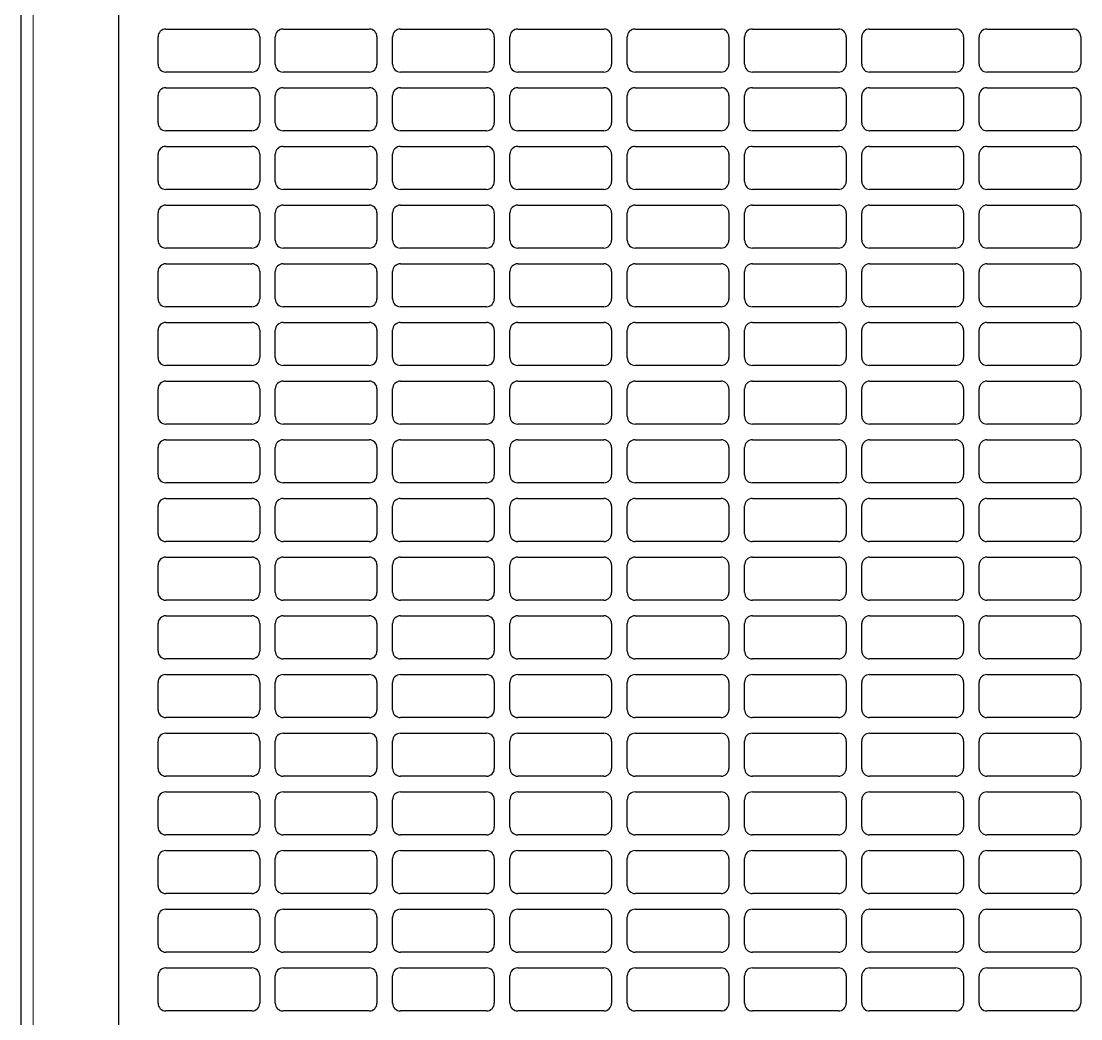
# Model space of a CAD drawing. Header units: millimetres. Extents: x -403 to 1106, y 650 to 1898.
# Drawn here: x 555.3 to 826.3, y 1027.4 to 1282.4 of the extents above; entities that cross this region are included whole.
import ezdxf

# ---------------------------------------------------------------- set-up
doc = ezdxf.new("R2010")
doc.units = ezdxf.units.MM

msp = doc.modelspace()

# ---------------------------------------------------------------- linework, layer by layer
at = {"color": 7, "linetype": 'Continuous', "lineweight": 25}
for p, q in [((555.31, 862.36), (555.31, 1745.36)), ((580.31, 862.36), (580.31, 1716.16)), ((592.31, 1280.36), (614.31, 1280.36)), ((622.31, 1280.36), (644.31, 1280.36)), ((652.31, 1280.36), (674.31, 1280.36)), ((682.31, 1280.36), (704.31, 1280.36)), ((712.31, 1280.36), (734.31, 1280.36)), ((742.31, 1280.36), (764.31, 1280.36)), ((772.31, 1280.36), (794.31, 1280.36)), ((802.31, 1280.36), (824.31, 1280.36)), ((590.31, 1271.36), (590.31, 1278.36)), ((616.31, 1278.36), (616.31, 1271.36)), ((620.31, 1271.36), (620.31, 1278.36)), ((646.31, 1278.36), (646.31, 1271.36)), ((650.31, 1271.36), (650.31, 1278.36)), ((676.31, 1278.36), (676.31, 1271.36)), ((680.31, 1271.36), (680.31, 1278.36)), ((706.31, 1278.36), (706.31, 1271.36)), ((710.31, 1271.36), (710.31, 1278.36)), ((736.31, 1278.36), (736.31, 1271.36)), ((740.31, 1271.36), (740.31, 1278.36)), ((766.31, 1278.36), (766.31, 1271.36)), ((770.31, 1271.36), (770.31, 1278.36)), ((796.31, 1278.36), (796.31, 1271.36)), ((800.31, 1271.36), (800.31, 1278.36)), ((826.31, 1278.36), (826.31, 1271.36)), ((614.31, 1269.36), (592.31, 1269.36)), ((644.31, 1269.36), (622.31, 1269.36)), ((674.31, 1269.36), (652.31, 1269.36)), ((704.31, 1269.36), (682.31, 1269.36)), ((734.31, 1269.36), (712.31, 1269.36)), ((764.31, 1269.36), (742.31, 1269.36)), ((794.31, 1269.36), (772.31, 1269.36)), ((824.31, 1269.36), (802.31, 1269.36)), ((590.31, 1256.36), (590.31, 1263.36)), ((592.31, 1265.36), (614.31, 1265.36)), ((616.31, 1263.36), (616.31, 1256.36)), ((620.31, 1256.36), (620.31, 1263.36)), ((622.31, 1265.36), (644.31, 1265.36)), ((646.31, 1263.36), (646.31, 1256.36)), ((650.31, 1256.36), (650.31, 1263.36)), ((652.31, 1265.36), (674.31, 1265.36)), ((676.31, 1263.36), (676.31, 1256.36)), ((680.31, 1256.36), (680.31, 1263.36)), ((682.31, 1265.36), (704.31, 1265.36)), ((706.31, 1263.36), (706.31, 1256.36)), ((710.31, 1256.36), (710.31, 1263.36)), ((712.31, 1265.36), (734.31, 1265.36)), ((736.31, 1263.36), (736.31, 1256.36)), ((740.31, 1256.36), (740.31, 1263.36)), ((742.31, 1265.36), (764.31, 1265.36)), ((766.31, 1263.36), (766.31, 1256.36)), ((770.31, 1256.36), (770.31, 1263.36)), ((772.31, 1265.36), (794.31, 1265.36)), ((796.31, 1263.36), (796.31, 1256.36)), ((800.31, 1256.36), (800.31, 1263.36)), ((802.31, 1265.36), (824.31, 1265.36)), ((826.31, 1263.36), (826.31, 1256.36)), ((614.31, 1254.36), (592.31, 1254.36)), ((644.31, 1254.36), (622.31, 1254.36)), ((674.31, 1254.36), (652.31, 1254.36)), ((704.31, 1254.36), (682.31, 1254.36)), ((734.31, 1254.36), (712.31, 1254.36)), ((764.31, 1254.36), (742.31, 1254.36)), ((794.31, 1254.36), (772.31, 1254.36)), ((824.31, 1254.36), (802.31, 1254.36)), ((592.31, 1250.36), (614.31, 1250.36)), ((622.31, 1250.36), (644.31, 1250.36)), ((652.31, 1250.36), (674.31, 1250.36)), ((682.31, 1250.36), (704.31, 1250.36)), ((712.31, 1250.36), (734.31, 1250.36)), ((742.31, 1250.36), (764.31, 1250.36)), ((772.31, 1250.36), (794.31, 1250.36)), ((802.31, 1250.36), (824.31, 1250.36)), ((590.31, 1241.36), (590.31, 1248.36)), ((616.31, 1248.36), (616.31, 1241.36)), ((620.31, 1241.36), (620.31, 1248.36)), ((646.31, 1248.36), (646.31, 1241.36)), ((650.31, 1241.36), (650.31, 1248.36)), ((676.31, 1248.36), (676.31, 1241.36)), ((680.31, 1241.36), (680.31, 1248.36)), ((706.31, 1248.36), (706.31, 1241.36)), ((710.31, 1241.36), (710.31, 1248.36)), ((736.31, 1248.36), (736.31, 1241.36)), ((740.31, 1241.36), (740.31, 1248.36)), ((766.31, 1248.36), (766.31, 1241.36)), ((770.31, 1241.36), (770.31, 1248.36)), ((796.31, 1248.36), (796.31, 1241.36)), ((800.31, 1241.36), (800.31, 1248.36)), ((826.31, 1248.36), (826.31, 1241.36)), ((614.31, 1239.36), (592.31, 1239.36)), ((644.31, 1239.36), (622.31, 1239.36)), ((674.31, 1239.36), (652.31, 1239.36)), ((704.31, 1239.36), (682.31, 1239.36)), ((734.31, 1239.36), (712.31, 1239.36)), ((764.31, 1239.36), (742.31, 1239.36)), ((794.31, 1239.36), (772.31, 1239.36)), ((824.31, 1239.36), (802.31, 1239.36)), ((590.31, 1226.36), (590.31, 1233.36)), ((592.31, 1235.36), (614.31, 1235.36)), ((616.31, 1233.36), (616.31, 1226.36)), ((620.31, 1226.36), (620.31, 1233.36)), ((622.31, 1235.36), (644.31, 1235.36)), ((646.31, 1233.36), (646.31, 1226.36)), ((650.31, 1226.36), (650.31, 1233.36)), ((652.31, 1235.36), (674.31, 1235.36)), ((676.31, 1233.36), (676.31, 1226.36)), ((680.31, 1226.36), (680.31, 1233.36)), ((682.31, 1235.36), (704.31, 1235.36)), ((706.31, 1233.36), (706.31, 1226.36)), ((710.31, 1226.36), (710.31, 1233.36)), ((712.31, 1235.36), (734.31, 1235.36)), ((736.31, 1233.36), (736.31, 1226.36)), ((740.31, 1226.36), (740.31, 1233.36)), ((742.31, 1235.36), (764.31, 1235.36)), ((766.31, 1233.36), (766.31, 1226.36)), ((770.31, 1226.36), (770.31, 1233.36)), ((772.31, 1235.36), (794.31, 1235.36)), ((796.31, 1233.36), (796.31, 1226.36)), ((800.31, 1226.36), (800.31, 1233.36)), ((802.31, 1235.36), (824.31, 1235.36)), ((826.31, 1233.36), (826.31, 1226.36)), ((614.31, 1224.36), (592.31, 1224.36)), ((644.31, 1224.36), (622.31, 1224.36)), ((674.31, 1224.36), (652.31, 1224.36)), ((704.31, 1224.36), (682.31, 1224.36)), ((734.31, 1224.36), (712.31, 1224.36)), ((764.31, 1224.36), (742.31, 1224.36)), ((794.31, 1224.36), (772.31, 1224.36)), ((824.31, 1224.36), (802.31, 1224.36)), ((592.31, 1220.36), (614.31, 1220.36)), ((622.31, 1220.36), (644.31, 1220.36)), ((652.31, 1220.36), (674.31, 1220.36)), ((682.31, 1220.36), (704.31, 1220.36)), ((712.31, 1220.36), (734.31, 1220.36)), ((742.31, 1220.36), (764.31, 1220.36)), ((772.31, 1220.36), (794.31, 1220.36)), ((802.31, 1220.36), (824.31, 1220.36)), ((590.31, 1211.36), (590.31, 1218.36)), ((616.31, 1218.36), (616.31, 1211.36)), ((620.31, 1211.36), (620.31, 1218.36)), ((646.31, 1218.36), (646.31, 1211.36)), ((650.31, 1211.36), (650.31, 1218.36)), ((676.31, 1218.36), (676.31, 1211.36)), ((680.31, 1211.36), (680.31, 1218.36)), ((706.31, 1218.36), (706.31, 1211.36)), ((710.31, 1211.36), (710.31, 1218.36)), ((736.31, 1218.36), (736.31, 1211.36)), ((740.31, 1211.36), (740.31, 1218.36)), ((766.31, 1218.36), (766.31, 1211.36)), ((770.31, 1211.36), (770.31, 1218.36)), ((796.31, 1218.36), (796.31, 1211.36)), ((800.31, 1211.36), (800.31, 1218.36)), ((826.31, 1218.36), (826.31, 1211.36)), ((614.31, 1209.36), (592.31, 1209.36)), ((644.31, 1209.36), (622.31, 1209.36)), ((674.31, 1209.36), (652.31, 1209.36)), ((704.31, 1209.36), (682.31, 1209.36)), ((734.31, 1209.36), (712.31, 1209.36)), ((764.31, 1209.36), (742.31, 1209.36)), ((794.31, 1209.36), (772.31, 1209.36)), ((824.31, 1209.36), (802.31, 1209.36)), ((590.31, 1196.36), (590.31, 1203.36)), ((592.31, 1205.36), (614.31, 1205.36)), ((616.31, 1203.36), (616.31, 1196.36)), ((620.31, 1196.36), (620.31, 1203.36)), ((622.31, 1205.36), (644.31, 1205.36)), ((646.31, 1203.36), (646.31, 1196.36)), ((650.31, 1196.36), (650.31, 1203.36)), ((652.31, 1205.36), (674.31, 1205.36)), ((676.31, 1203.36), (676.31, 1196.36)), ((680.31, 1196.36), (680.31, 1203.36)), ((682.31, 1205.36), (704.31, 1205.36)), ((706.31, 1203.36), (706.31, 1196.36)), ((710.31, 1196.36), (710.31, 1203.36)), ((712.31, 1205.36), (734.31, 1205.36)), ((736.31, 1203.36), (736.31, 1196.36)), ((740.31, 1196.36), (740.31, 1203.36)), ((742.31, 1205.36), (764.31, 1205.36)), ((766.31, 1203.36), (766.31, 1196.36)), ((770.31, 1196.36), (770.31, 1203.36)), ((772.31, 1205.36), (794.31, 1205.36)), ((796.31, 1203.36), (796.31, 1196.36)), ((800.31, 1196.36), (800.31, 1203.36)), ((802.31, 1205.36), (824.31, 1205.36)), ((826.31, 1203.36), (826.31, 1196.36)), ((614.31, 1194.36), (592.31, 1194.36)), ((644.31, 1194.36), (622.31, 1194.36)), ((674.31, 1194.36), (652.31, 1194.36)), ((704.31, 1194.36), (682.31, 1194.36)), ((734.31, 1194.36), (712.31, 1194.36)), ((764.31, 1194.36), (742.31, 1194.36)), ((794.31, 1194.36), (772.31, 1194.36)), ((824.31, 1194.36), (802.31, 1194.36)), ((592.31, 1190.36), (614.31, 1190.36)), ((622.31, 1190.36), (644.31, 1190.36)), ((652.31, 1190.36), (674.31, 1190.36)), ((682.31, 1190.36), (704.31, 1190.36)), ((712.31, 1190.36), (734.31, 1190.36)), ((742.31, 1190.36), (764.31, 1190.36)), ((772.31, 1190.36), (794.31, 1190.36)), ((802.31, 1190.36), (824.31, 1190.36)), ((590.31, 1181.36), (590.31, 1188.36)), ((616.31, 1188.36), (616.31, 1181.36)), ((620.31, 1181.36), (620.31, 1188.36)), ((646.31, 1188.36), (646.31, 1181.36)), ((650.31, 1181.36), (650.31, 1188.36)), ((676.31, 1188.36), (676.31, 1181.36)), ((680.31, 1181.36), (680.31, 1188.36)), ((706.31, 1188.36), (706.31, 1181.36)), ((710.31, 1181.36), (710.31, 1188.36)), ((736.31, 1188.36), (736.31, 1181.36)), ((740.31, 1181.36), (740.31, 1188.36)), ((766.31, 1188.36), (766.31, 1181.36)), ((770.31, 1181.36), (770.31, 1188.36)), ((796.31, 1188.36), (796.31, 1181.36)), ((800.31, 1181.36), (800.31, 1188.36)), ((826.31, 1188.36), (826.31, 1181.36)), ((614.31, 1179.36), (592.31, 1179.36)), ((644.31, 1179.36), (622.31, 1179.36)), ((674.31, 1179.36), (652.31, 1179.36)), ((704.31, 1179.36), (682.31, 1179.36)), ((734.31, 1179.36), (712.31, 1179.36)), ((764.31, 1179.36), (742.31, 1179.36)), ((794.31, 1179.36), (772.31, 1179.36)), ((824.31, 1179.36), (802.31, 1179.36)), ((592.31, 1175.36), (614.31, 1175.36)), ((622.31, 1175.36), (644.31, 1175.36)), ((652.31, 1175.36), (674.31, 1175.36)), ((682.31, 1175.36), (704.31, 1175.36)), ((712.31, 1175.36), (734.31, 1175.36)), ((742.31, 1175.36), (764.31, 1175.36)), ((772.31, 1175.36), (794.31, 1175.36)), ((802.31, 1175.36), (824.31, 1175.36)), ((590.31, 1166.36), (590.31, 1173.36)), ((616.31, 1173.36), (616.31, 1166.36)), ((620.31, 1166.36), (620.31, 1173.36)), ((646.31, 1173.36), (646.31, 1166.36)), ((650.31, 1166.36), (650.31, 1173.36)), ((676.31, 1173.36), (676.31, 1166.36)), ((680.31, 1166.36), (680.31, 1173.36)), ((706.31, 1173.36), (706.31, 1166.36)), ((710.31, 1166.36), (710.31, 1173.36)), ((736.31, 1173.36), (736.31, 1166.36)), ((740.31, 1166.36), (740.31, 1173.36)), ((766.31, 1173.36), (766.31, 1166.36)), ((770.31, 1166.36), (770.31, 1173.36)), ((796.31, 1173.36), (796.31, 1166.36)), ((800.31, 1166.36), (800.31, 1173.36)), ((826.31, 1173.36), (826.31, 1166.36)), ((614.31, 1164.36), (592.31, 1164.36)), ((644.31, 1164.36), (622.31, 1164.36)), ((674.31, 1164.36), (652.31, 1164.36)), ((704.31, 1164.36), (682.31, 1164.36)), ((734.31, 1164.36), (712.31, 1164.36)), ((764.31, 1164.36), (742.31, 1164.36)), ((794.31, 1164.36), (772.31, 1164.36)), ((824.31, 1164.36), (802.31, 1164.36)), ((592.31, 1160.36), (614.31, 1160.36)), ((622.31, 1160.36), (644.31, 1160.36)), ((652.31, 1160.36), (674.31, 1160.36)), ((682.31, 1160.36), (704.31, 1160.36)), ((712.31, 1160.36), (734.31, 1160.36)), ((742.31, 1160.36), (764.31, 1160.36)), ((772.31, 1160.36), (794.31, 1160.36)), ((802.31, 1160.36), (824.31, 1160.36)), ((590.31, 1151.36), (590.31, 1158.36)), ((616.31, 1158.36), (616.31, 1151.36)), ((620.31, 1151.36), (620.31, 1158.36)), ((646.31, 1158.36), (646.31, 1151.36)), ((650.31, 1151.36), (650.31, 1158.36)), ((676.31, 1158.36), (676.31, 1151.36)), ((680.31, 1151.36), (680.31, 1158.36)), ((706.31, 1158.36), (706.31, 1151.36)), ((710.31, 1151.36), (710.31, 1158.36)), ((736.31, 1158.36), (736.31, 1151.36)), ((740.31, 1151.36), (740.31, 1158.36)), ((766.31, 1158.36), (766.31, 1151.36)), ((770.31, 1151.36), (770.31, 1158.36)), ((796.31, 1158.36), (796.31, 1151.36)), ((800.31, 1151.36), (800.31, 1158.36)), ((826.31, 1158.36), (826.31, 1151.36)), ((614.31, 1149.36), (592.31, 1149.36)), ((644.31, 1149.36), (622.31, 1149.36)), ((674.31, 1149.36), (652.31, 1149.36)), ((704.31, 1149.36), (682.31, 1149.36)), ((734.31, 1149.36), (712.31, 1149.36)), ((764.31, 1149.36), (742.31, 1149.36)), ((794.31, 1149.36), (772.31, 1149.36)), ((824.31, 1149.36), (802.31, 1149.36)), ((592.31, 1145.36), (614.31, 1145.36)), ((622.31, 1145.36), (644.31, 1145.36)), ((652.31, 1145.36), (674.31, 1145.36)), ((682.31, 1145.36), (704.31, 1145.36)), ((712.31, 1145.36), (734.31, 1145.36)), ((742.31, 1145.36), (764.31, 1145.36)), ((772.31, 1145.36), (794.31, 1145.36)), ((802.31, 1145.36), (824.31, 1145.36)), ((590.31, 1136.36), (590.31, 1143.36)), ((616.31, 1143.36), (616.31, 1136.36)), ((620.31, 1136.36), (620.31, 1143.36)), ((646.31, 1143.36), (646.31, 1136.36)), ((650.31, 1136.36), (650.31, 1143.36)), ((676.31, 1143.36), (676.31, 1136.36)), ((680.31, 1136.36), (680.31, 1143.36)), ((706.31, 1143.36), (706.31, 1136.36)), ((710.31, 1136.36), (710.31, 1143.36)), ((736.31, 1143.36), (736.31, 1136.36)), ((740.31, 1136.36), (740.31, 1143.36)), ((766.31, 1143.36), (766.31, 1136.36)), ((770.31, 1136.36), (770.31, 1143.36)), ((796.31, 1143.36), (796.31, 1136.36)), ((800.31, 1136.36), (800.31, 1143.36)), ((826.31, 1143.36), (826.31, 1136.36)), ((614.31, 1134.36), (592.31, 1134.36)), ((644.31, 1134.36), (622.31, 1134.36)), ((674.31, 1134.36), (652.31, 1134.36)), ((704.31, 1134.36), (682.31, 1134.36)), ((734.31, 1134.36), (712.31, 1134.36)), ((764.31, 1134.36), (742.31, 1134.36)), ((794.31, 1134.36), (772.31, 1134.36)), ((824.31, 1134.36), (802.31, 1134.36)), ((592.31, 1130.36), (614.31, 1130.36)), ((622.31, 1130.36), (644.31, 1130.36)), ((652.31, 1130.36), (674.31, 1130.36)), ((682.31, 1130.36), (704.31, 1130.36)), ((712.31, 1130.36), (734.31, 1130.36)), ((742.31, 1130.36), (764.31, 1130.36)), ((772.31, 1130.36), (794.31, 1130.36)), ((802.31, 1130.36), (824.31, 1130.36)), ((590.31, 1121.36), (590.31, 1128.36)), ((616.31, 1128.36), (616.31, 1121.36)), ((620.31, 1121.36), (620.31, 1128.36)), ((646.31, 1128.36), (646.31, 1121.36)), ((650.31, 1121.36), (650.31, 1128.36)), ((676.31, 1128.36), (676.31, 1121.36)), ((680.31, 1121.36), (680.31, 1128.36)), ((706.31, 1128.36), (706.31, 1121.36)), ((710.31, 1121.36), (710.31, 1128.36)), ((736.31, 1128.36), (736.31, 1121.36)), ((740.31, 1121.36), (740.31, 1128.36)), ((766.31, 1128.36), (766.31, 1121.36)), ((770.31, 1121.36), (770.31, 1128.36)), ((796.31, 1128.36), (796.31, 1121.36)), ((800.31, 1121.36), (800.31, 1128.36)), ((826.31, 1128.36), (826.31, 1121.36)), ((614.31, 1119.36), (592.31, 1119.36)), ((644.31, 1119.36), (622.31, 1119.36)), ((674.31, 1119.36), (652.31, 1119.36)), ((704.31, 1119.36), (682.31, 1119.36)), ((734.31, 1119.36), (712.31, 1119.36)), ((764.31, 1119.36), (742.31, 1119.36)), ((794.31, 1119.36), (772.31, 1119.36)), ((824.31, 1119.36), (802.31, 1119.36)), ((592.31, 1115.36), (614.31, 1115.36)), ((622.31, 1115.36), (644.31, 1115.36)), ((652.31, 1115.36), (674.31, 1115.36)), ((682.31, 1115.36), (704.31, 1115.36)), ((712.31, 1115.36), (734.31, 1115.36)), ((742.31, 1115.36), (764.31, 1115.36)), ((772.31, 1115.36), (794.31, 1115.36)), ((802.31, 1115.36), (824.31, 1115.36)), ((590.31, 1106.36), (590.31, 1113.36)), ((616.31, 1113.36), (616.31, 1106.36)), ((620.31, 1106.36), (620.31, 1113.36)), ((646.31, 1113.36), (646.31, 1106.36)), ((650.31, 1106.36), (650.31, 1113.36)), ((676.31, 1113.36), (676.31, 1106.36)), ((680.31, 1106.36), (680.31, 1113.36)), ((706.31, 1113.36), (706.31, 1106.36)), ((710.31, 1106.36), (710.31, 1113.36)), ((736.31, 1113.36), (736.31, 1106.36)), ((740.31, 1106.36), (740.31, 1113.36)), ((766.31, 1113.36), (766.31, 1106.36)), ((770.31, 1106.36), (770.31, 1113.36)), ((796.31, 1113.36), (796.31, 1106.36)), ((800.31, 1106.36), (800.31, 1113.36)), ((826.31, 1113.36), (826.31, 1106.36)), ((614.31, 1104.36), (592.31, 1104.36)), ((644.31, 1104.36), (622.31, 1104.36)), ((674.31, 1104.36), (652.31, 1104.36)), ((704.31, 1104.36), (682.31, 1104.36)), ((734.31, 1104.36), (712.31, 1104.36)), ((764.31, 1104.36), (742.31, 1104.36)), ((794.31, 1104.36), (772.31, 1104.36)), ((824.31, 1104.36), (802.31, 1104.36)), ((592.31, 1100.36), (614.31, 1100.36)), ((622.31, 1100.36), (644.31, 1100.36)), ((652.31, 1100.36), (674.31, 1100.36)), ((682.31, 1100.36), (704.31, 1100.36)), ((712.31, 1100.36), (734.31, 1100.36)), ((742.31, 1100.36), (764.31, 1100.36)), ((772.31, 1100.36), (794.31, 1100.36)), ((802.31, 1100.36), (824.31, 1100.36)), ((590.31, 1091.36), (590.31, 1098.36)), ((616.31, 1098.36), (616.31, 1091.36)), ((620.31, 1091.36), (620.31, 1098.36)), ((646.31, 1098.36), (646.31, 1091.36)), ((650.31, 1091.36), (650.31, 1098.36)), ((676.31, 1098.36), (676.31, 1091.36)), ((680.31, 1091.36), (680.31, 1098.36)), ((706.31, 1098.36), (706.31, 1091.36)), ((710.31, 1091.36), (710.31, 1098.36)), ((736.31, 1098.36), (736.31, 1091.36)), ((740.31, 1091.36), (740.31, 1098.36)), ((766.31, 1098.36), (766.31, 1091.36)), ((770.31, 1091.36), (770.31, 1098.36)), ((796.31, 1098.36), (796.31, 1091.36)), ((800.31, 1091.36), (800.31, 1098.36)), ((826.31, 1098.36), (826.31, 1091.36)), ((614.31, 1089.36), (592.31, 1089.36)), ((644.31, 1089.36), (622.31, 1089.36)), ((674.31, 1089.36), (652.31, 1089.36)), ((704.31, 1089.36), (682.31, 1089.36)), ((734.31, 1089.36), (712.31, 1089.36)), ((764.31, 1089.36), (742.31, 1089.36)), ((794.31, 1089.36), (772.31, 1089.36)), ((824.31, 1089.36), (802.31, 1089.36)), ((592.31, 1085.36), (614.31, 1085.36)), ((622.31, 1085.36), (644.31, 1085.36)), ((652.31, 1085.36), (674.31, 1085.36)), ((682.31, 1085.36), (704.31, 1085.36)), ((712.31, 1085.36), (734.31, 1085.36)), ((742.31, 1085.36), (764.31, 1085.36)), ((772.31, 1085.36), (794.31, 1085.36)), ((802.31, 1085.36), (824.31, 1085.36)), ((590.31, 1076.36), (590.31, 1083.36)), ((616.31, 1083.36), (616.31, 1076.36)), ((620.31, 1076.36), (620.31, 1083.36)), ((646.31, 1083.36), (646.31, 1076.36)), ((650.31, 1076.36), (650.31, 1083.36)), ((676.31, 1083.36), (676.31, 1076.36)), ((680.31, 1076.36), (680.31, 1083.36)), ((706.31, 1083.36), (706.31, 1076.36)), ((710.31, 1076.36), (710.31, 1083.36)), ((736.31, 1083.36), (736.31, 1076.36)), ((740.31, 1076.36), (740.31, 1083.36)), ((766.31, 1083.36), (766.31, 1076.36)), ((770.31, 1076.36), (770.31, 1083.36)), ((796.31, 1083.36), (796.31, 1076.36)), ((800.31, 1076.36), (800.31, 1083.36)), ((826.31, 1083.36), (826.31, 1076.36)), ((614.31, 1074.36), (592.31, 1074.36)), ((644.31, 1074.36), (622.31, 1074.36)), ((674.31, 1074.36), (652.31, 1074.36)), ((704.31, 1074.36), (682.31, 1074.36)), ((734.31, 1074.36), (712.31, 1074.36)), ((764.31, 1074.36), (742.31, 1074.36)), ((794.31, 1074.36), (772.31, 1074.36)), ((824.31, 1074.36), (802.31, 1074.36)), ((590.31, 1061.36), (590.31, 1068.36)), ((592.31, 1070.36), (614.31, 1070.36)), ((616.31, 1068.36), (616.31, 1061.36)), ((620.31, 1061.36), (620.31, 1068.36)), ((622.31, 1070.36), (644.31, 1070.36)), ((646.31, 1068.36), (646.31, 1061.36)), ((650.31, 1061.36), (650.31, 1068.36)), ((652.31, 1070.36), (674.31, 1070.36)), ((676.31, 1068.36), (676.31, 1061.36)), ((680.31, 1061.36), (680.31, 1068.36)), ((682.31, 1070.36), (704.31, 1070.36)), ((706.31, 1068.36), (706.31, 1061.36)), ((710.31, 1061.36), (710.31, 1068.36)), ((712.31, 1070.36), (734.31, 1070.36)), ((736.31, 1068.36), (736.31, 1061.36)), ((740.31, 1061.36), (740.31, 1068.36)), ((742.31, 1070.36), (764.31, 1070.36)), ((766.31, 1068.36), (766.31, 1061.36)), ((770.31, 1061.36), (770.31, 1068.36)), ((772.31, 1070.36), (794.31, 1070.36)), ((796.31, 1068.36), (796.31, 1061.36)), ((800.31, 1061.36), (800.31, 1068.36)), ((802.31, 1070.36), (824.31, 1070.36)), ((826.31, 1068.36), (826.31, 1061.36)), ((614.31, 1059.36), (592.31, 1059.36)), ((644.31, 1059.36), (622.31, 1059.36)), ((674.31, 1059.36), (652.31, 1059.36)), ((704.31, 1059.36), (682.31, 1059.36)), ((734.31, 1059.36), (712.31, 1059.36)), ((764.31, 1059.36), (742.31, 1059.36)), ((794.31, 1059.36), (772.31, 1059.36)), ((824.31, 1059.36), (802.31, 1059.36)), ((592.31, 1055.36), (614.31, 1055.36)), ((622.31, 1055.36), (644.31, 1055.36)), ((652.31, 1055.36), (674.31, 1055.36)), ((682.31, 1055.36), (704.31, 1055.36)), ((712.31, 1055.36), (734.31, 1055.36)), ((742.31, 1055.36), (764.31, 1055.36)), ((772.31, 1055.36), (794.31, 1055.36)), ((802.31, 1055.36), (824.31, 1055.36)), ((590.31, 1046.36), (590.31, 1053.36)), ((616.31, 1053.36), (616.31, 1046.36)), ((620.31, 1046.36), (620.31, 1053.36)), ((646.31, 1053.36), (646.31, 1046.36)), ((650.31, 1046.36), (650.31, 1053.36)), ((676.31, 1053.36), (676.31, 1046.36)), ((680.31, 1046.36), (680.31, 1053.36)), ((706.31, 1053.36), (706.31, 1046.36)), ((710.31, 1046.36), (710.31, 1053.36)), ((736.31, 1053.36), (736.31, 1046.36)), ((740.31, 1046.36), (740.31, 1053.36)), ((766.31, 1053.36), (766.31, 1046.36)), ((770.31, 1046.36), (770.31, 1053.36)), ((796.31, 1053.36), (796.31, 1046.36)), ((800.31, 1046.36), (800.31, 1053.36)), ((826.31, 1053.36), (826.31, 1046.36)), ((614.31, 1044.36), (592.31, 1044.36)), ((644.31, 1044.36), (622.31, 1044.36)), ((674.31, 1044.36), (652.31, 1044.36)), ((704.31, 1044.36), (682.31, 1044.36)), ((734.31, 1044.36), (712.31, 1044.36)), ((764.31, 1044.36), (742.31, 1044.36)), ((794.31, 1044.36), (772.31, 1044.36)), ((824.31, 1044.36), (802.31, 1044.36)), ((590.31, 1031.36), (590.31, 1038.36)), ((592.31, 1040.36), (614.31, 1040.36)), ((616.31, 1038.36), (616.31, 1031.36)), ((620.31, 1031.36), (620.31, 1038.36)), ((622.31, 1040.36), (644.31, 1040.36)), ((646.31, 1038.36), (646.31, 1031.36)), ((650.31, 1031.36), (650.31, 1038.36)), ((652.31, 1040.36), (674.31, 1040.36)), ((676.31, 1038.36), (676.31, 1031.36)), ((680.31, 1031.36), (680.31, 1038.36)), ((682.31, 1040.36), (704.31, 1040.36)), ((706.31, 1038.36), (706.31, 1031.36)), ((710.31, 1031.36), (710.31, 1038.36)), ((712.31, 1040.36), (734.31, 1040.36)), ((736.31, 1038.36), (736.31, 1031.36)), ((740.31, 1031.36), (740.31, 1038.36)), ((742.31, 1040.36), (764.31, 1040.36)), ((766.31, 1038.36), (766.31, 1031.36)), ((770.31, 1031.36), (770.31, 1038.36)), ((772.31, 1040.36), (794.31, 1040.36)), ((796.31, 1038.36), (796.31, 1031.36)), ((800.31, 1031.36), (800.31, 1038.36)), ((802.31, 1040.36), (824.31, 1040.36)), ((826.31, 1038.36), (826.31, 1031.36)), ((614.31, 1029.36), (592.31, 1029.36)), ((644.31, 1029.36), (622.31, 1029.36)), ((674.31, 1029.36), (652.31, 1029.36)), ((704.31, 1029.36), (682.31, 1029.36)), ((734.31, 1029.36), (712.31, 1029.36)), ((764.31, 1029.36), (742.31, 1029.36)), ((794.31, 1029.36), (772.31, 1029.36)), ((824.31, 1029.36), (802.31, 1029.36))]:
    msp.add_line(p, q, dxfattribs=at)
at = {"color": 8, "linetype": 'Continuous', "lineweight": 18}
msp.add_line((558.41, 862.36), (558.41, 1716.16), dxfattribs=at)
at = {"color": 7, "linetype": 'Continuous', "lineweight": 25}
for centre, start, end in [((592.31, 1278.36), 90, 180), ((614.31, 1278.36), 0, 90), ((622.31, 1278.36), 90, 180), ((644.31, 1278.36), 0, 90), ((652.31, 1278.36), 90, 180), ((674.31, 1278.36), 0, 90), ((682.31, 1278.36), 90, 180), ((704.31, 1278.36), 0, 90), ((712.31, 1278.36), 90, 180), ((734.31, 1278.36), 0, 90), ((742.31, 1278.36), 90, 180), ((764.31, 1278.36), 0, 90), ((772.31, 1278.36), 90, 180), ((794.31, 1278.36), 0, 90), ((802.31, 1278.36), 90, 180), ((824.31, 1278.36), 0, 90), ((592.31, 1271.36), 180, 270), ((614.31, 1271.36), 270, 0), ((622.31, 1271.36), 180, 270), ((644.31, 1271.36), 270, 0), ((652.31, 1271.36), 180, 270), ((674.31, 1271.36), 270, 0), ((682.31, 1271.36), 180, 270), ((704.31, 1271.36), 270, 360), ((712.31, 1271.36), 180, 270), ((734.31, 1271.36), 270, 0), ((742.31, 1271.36), 180, 270), ((764.31, 1271.36), 270, 0), ((772.31, 1271.36), 180, 270), ((794.31, 1271.36), 270, 0), ((802.31, 1271.36), 180, 270), ((824.31, 1271.36), 270, 360), ((592.31, 1263.36), 90, 180), ((614.31, 1263.36), 0, 90), ((622.31, 1263.36), 90, 180), ((644.31, 1263.36), 0, 90), ((652.31, 1263.36), 90, 180), ((674.31, 1263.36), 0, 90), ((682.31, 1263.36), 90, 180), ((704.31, 1263.36), 0, 90), ((712.31, 1263.36), 90, 180), ((734.31, 1263.36), 0, 90), ((742.31, 1263.36), 90, 180), ((764.31, 1263.36), 0, 90), ((772.31, 1263.36), 90, 180), ((794.31, 1263.36), 0, 90), ((802.31, 1263.36), 90, 180), ((824.31, 1263.36), 0, 90), ((592.31, 1256.36), 180, 270), ((614.31, 1256.36), 270, 0), ((622.31, 1256.36), 180, 270), ((644.31, 1256.36), 270, 360), ((652.31, 1256.36), 180, 270), ((674.31, 1256.36), 270, 0), ((682.31, 1256.36), 180, 270), ((704.31, 1256.36), 270, 0), ((712.31, 1256.36), 180, 270), ((734.31, 1256.36), 270, 0), ((742.31, 1256.36), 180, 270), ((764.31, 1256.36), 270, 360), ((772.31, 1256.36), 180, 270), ((794.31, 1256.36), 270, 0), ((802.31, 1256.36), 180, 270), ((824.31, 1256.36), 270, 0), ((592.31, 1248.36), 90, 180), ((614.31, 1248.36), 0, 90), ((622.31, 1248.36), 90, 180), ((644.31, 1248.36), 0, 90), ((652.31, 1248.36), 90, 180), ((674.31, 1248.36), 0, 90), ((682.31, 1248.36), 90, 180), ((704.31, 1248.36), 0, 90), ((712.31, 1248.36), 90, 180), ((734.31, 1248.36), 0, 90), ((742.31, 1248.36), 90, 180), ((764.31, 1248.36), 0, 90), ((772.31, 1248.36), 90, 180), ((794.31, 1248.36), 0, 90), ((802.31, 1248.36), 90, 180), ((824.31, 1248.36), 0, 90), ((592.31, 1241.36), 180, 270), ((614.31, 1241.36), 270, 0), ((622.31, 1241.36), 180, 270), ((644.31, 1241.36), 270, 0), ((652.31, 1241.36), 180, 270), ((674.31, 1241.36), 270, 0), ((682.31, 1241.36), 180, 270), ((704.31, 1241.36), 270, 0), ((712.31, 1241.36), 180, 270), ((734.31, 1241.36), 270, 0), ((742.31, 1241.36), 180, 270), ((764.31, 1241.36), 270, 0), ((772.31, 1241.36), 180, 270), ((794.31, 1241.36), 270, 0), ((802.31, 1241.36), 180, 270), ((824.31, 1241.36), 270, 0), ((592.31, 1233.36), 90, 180), ((614.31, 1233.36), 0, 90), ((622.31, 1233.36), 90, 180), ((644.31, 1233.36), 0, 90), ((652.31, 1233.36), 90, 180), ((674.31, 1233.36), 0, 90), ((682.31, 1233.36), 90, 180), ((704.31, 1233.36), 0, 90), ((712.31, 1233.36), 90, 180), ((734.31, 1233.36), 0, 90), ((742.31, 1233.36), 90, 180), ((764.31, 1233.36), 0, 90), ((772.31, 1233.36), 90, 180), ((794.31, 1233.36), 0, 90), ((802.31, 1233.36), 90, 180), ((824.31, 1233.36), 360, 90), ((592.31, 1226.36), 180, 270), ((614.31, 1226.36), 270, 0), ((622.31, 1226.36), 180, 270), ((644.31, 1226.36), 270, 0), ((652.31, 1226.36), 180, 270), ((674.31, 1226.36), 270, 0), ((682.31, 1226.36), 180, 270), ((704.31, 1226.36), 270, 0), ((712.31, 1226.36), 180, 270), ((734.31, 1226.36), 270, 0), ((742.31, 1226.36), 180, 270), ((764.31, 1226.36), 270, 0), ((772.31, 1226.36), 180, 270), ((794.31, 1226.36), 270, 0), ((802.31, 1226.36), 180, 270), ((824.31, 1226.36), 270, 360), ((592.31, 1218.36), 90, 180), ((614.31, 1218.36), 0, 90), ((622.31, 1218.36), 90, 180), ((644.31, 1218.36), 0, 90), ((652.31, 1218.36), 90, 180), ((674.31, 1218.36), 0, 90), ((682.31, 1218.36), 90, 180), ((704.31, 1218.36), 0, 90), ((712.31, 1218.36), 90, 180), ((734.31, 1218.36), 0, 90), ((742.31, 1218.36), 90, 180), ((764.31, 1218.36), 0, 90), ((772.31, 1218.36), 90, 180), ((794.31, 1218.36), 0, 90), ((802.31, 1218.36), 90, 180), ((824.31, 1218.36), 0, 90), ((592.31, 1211.36), 180, 270), ((614.31, 1211.36), 270, 0), ((622.31, 1211.36), 180, 270), ((644.31, 1211.36), 270, 0), ((652.31, 1211.36), 180, 270), ((674.31, 1211.36), 270, 0), ((682.31, 1211.36), 180, 270), ((704.31, 1211.36), 270, 0), ((712.31, 1211.36), 180, 270), ((734.31, 1211.36), 270, 0), ((742.31, 1211.36), 180, 270), ((764.31, 1211.36), 270, 0), ((772.31, 1211.36), 180, 270), ((794.31, 1211.36), 270, 0), ((802.31, 1211.36), 180, 270), ((824.31, 1211.36), 270, 0), ((592.31, 1203.36), 90, 180), ((614.31, 1203.36), 0, 90), ((622.31, 1203.36), 90, 180), ((644.31, 1203.36), 0, 90), ((652.31, 1203.36), 90, 180), ((674.31, 1203.36), 0, 90), ((682.31, 1203.36), 90, 180), ((704.31, 1203.36), 0, 90), ((712.31, 1203.36), 90, 180), ((734.31, 1203.36), 0, 90), ((742.31, 1203.36), 90, 180), ((764.31, 1203.36), 0, 90), ((772.31, 1203.36), 90, 180), ((794.31, 1203.36), 0, 90), ((802.31, 1203.36), 90, 180), ((824.31, 1203.36), 0, 90), ((592.31, 1196.36), 180, 270), ((614.31, 1196.36), 270, 0), ((622.31, 1196.36), 180, 270), ((644.31, 1196.36), 270, 0), ((652.31, 1196.36), 180, 270), ((674.31, 1196.36), 270, 0), ((682.31, 1196.36), 180, 270), ((704.31, 1196.36), 270, 360), ((712.31, 1196.36), 180, 270), ((734.31, 1196.36), 270, 0), ((742.31, 1196.36), 180, 270), ((764.31, 1196.36), 270, 0), ((772.31, 1196.36), 180, 270), ((794.31, 1196.36), 270, 0), ((802.31, 1196.36), 180, 270), ((824.31, 1196.36), 270, 360), ((592.31, 1188.36), 90, 180), ((614.31, 1188.36), 0, 90), ((622.31, 1188.36), 90, 180), ((644.31, 1188.36), 0, 90), ((652.31, 1188.36), 90, 180), ((674.31, 1188.36), 0, 90), ((682.31, 1188.36), 90, 180), ((704.31, 1188.36), 0, 90), ((712.31, 1188.36), 90, 180), ((734.31, 1188.36), 0, 90), ((742.31, 1188.36), 90, 180), ((764.31, 1188.36), 0, 90), ((772.31, 1188.36), 90, 180), ((794.31, 1188.36), 360, 90), ((802.31, 1188.36), 90, 180), ((824.31, 1188.36), 0, 90), ((592.31, 1181.36), 180, 270), ((614.31, 1181.36), 270, 0), ((622.31, 1181.36), 180, 270), ((644.31, 1181.36), 270, 360), ((652.31, 1181.36), 180, 270), ((674.31, 1181.36), 270, 0), ((682.31, 1181.36), 180, 270), ((704.31, 1181.36), 270, 0), ((712.31, 1181.36), 180, 270), ((734.31, 1181.36), 270, 0), ((742.31, 1181.36), 180, 270), ((764.31, 1181.36), 270, 0), ((772.31, 1181.36), 180, 270), ((794.31, 1181.36), 270, 360), ((802.31, 1181.36), 180, 270), ((824.31, 1181.36), 270, 0), ((592.31, 1173.36), 90, 180), ((614.31, 1173.36), 0, 90), ((622.31, 1173.36), 90, 180), ((644.31, 1173.36), 0, 90), ((652.31, 1173.36), 90, 180), ((674.31, 1173.36), 0, 90), ((682.31, 1173.36), 90, 180), ((704.31, 1173.36), 0, 90), ((712.31, 1173.36), 90, 180), ((734.31, 1173.36), 0, 90), ((742.31, 1173.36), 90, 180), ((764.31, 1173.36), 0, 90), ((772.31, 1173.36), 90, 180), ((794.31, 1173.36), 0, 90), ((802.31, 1173.36), 90, 180), ((824.31, 1173.36), 0, 90), ((592.31, 1166.36), 180, 270), ((614.31, 1166.36), 270, 0), ((622.31, 1166.36), 180, 270), ((644.31, 1166.36), 270, 0), ((652.31, 1166.36), 180, 270), ((674.31, 1166.36), 270, 0), ((682.31, 1166.36), 180, 270), ((704.31, 1166.36), 270, 360), ((712.31, 1166.36), 180, 270), ((734.31, 1166.36), 270, 0), ((742.31, 1166.36), 180, 270), ((764.31, 1166.36), 270, 0), ((772.31, 1166.36), 180, 270), ((794.31, 1166.36), 270, 0), ((802.31, 1166.36), 180, 270), ((824.31, 1166.36), 270, 0), ((592.31, 1158.36), 90, 180), ((614.31, 1158.36), 0, 90), ((622.31, 1158.36), 90, 180), ((644.31, 1158.36), 0, 90), ((652.31, 1158.36), 90, 180), ((674.31, 1158.36), 0, 90), ((682.31, 1158.36), 90, 180), ((704.31, 1158.36), 0, 90), ((712.31, 1158.36), 90, 180), ((734.31, 1158.36), 0, 90), ((742.31, 1158.36), 90, 180), ((764.31, 1158.36), 0, 90), ((772.31, 1158.36), 90, 180), ((794.31, 1158.36), 0, 90), ((802.31, 1158.36), 90, 180), ((824.31, 1158.36), 0, 90), ((592.31, 1151.36), 180, 270), ((614.31, 1151.36), 270, 0), ((622.31, 1151.36), 180, 270), ((644.31, 1151.36), 270, 0), ((652.31, 1151.36), 180, 270), ((674.31, 1151.36), 270, 360), ((682.31, 1151.36), 180, 270), ((704.31, 1151.36), 270, 0), ((712.31, 1151.36), 180, 270), ((734.31, 1151.36), 270, 0), ((742.31, 1151.36), 180, 270), ((764.31, 1151.36), 270, 360), ((772.31, 1151.36), 180, 270), ((794.31, 1151.36), 270, 0), ((802.31, 1151.36), 180, 270), ((824.31, 1151.36), 270, 0), ((592.31, 1143.36), 90, 180), ((614.31, 1143.36), 0, 90), ((622.31, 1143.36), 90, 180), ((644.31, 1143.36), 0, 90), ((652.31, 1143.36), 90, 180), ((674.31, 1143.36), 0, 90), ((682.31, 1143.36), 90, 180), ((704.31, 1143.36), 0, 90), ((712.31, 1143.36), 90, 180), ((734.31, 1143.36), 0, 90), ((742.31, 1143.36), 90, 180), ((764.31, 1143.36), 0, 90), ((772.31, 1143.36), 90, 180), ((794.31, 1143.36), 0, 90), ((802.31, 1143.36), 90, 180), ((824.31, 1143.36), 0, 90), ((592.31, 1136.36), 180, 270), ((614.31, 1136.36), 270, 0), ((622.31, 1136.36), 180, 270), ((644.31, 1136.36), 270, 0), ((652.31, 1136.36), 180, 270), ((674.31, 1136.36), 270, 0), ((682.31, 1136.36), 180, 270), ((704.31, 1136.36), 270, 0), ((712.31, 1136.36), 180, 270), ((734.31, 1136.36), 270, 0), ((742.31, 1136.36), 180, 270), ((764.31, 1136.36), 270, 0), ((772.31, 1136.36), 180, 270), ((794.31, 1136.36), 270, 0), ((802.31, 1136.36), 180, 270), ((824.31, 1136.36), 270, 0), ((592.31, 1128.36), 90, 180), ((614.31, 1128.36), 0, 90), ((622.31, 1128.36), 90, 180), ((644.31, 1128.36), 0, 90), ((652.31, 1128.36), 90, 180), ((674.31, 1128.36), 0, 90), ((682.31, 1128.36), 90, 180), ((704.31, 1128.36), 0, 90), ((712.31, 1128.36), 90, 180), ((734.31, 1128.36), 0, 90), ((742.31, 1128.36), 90, 180), ((764.31, 1128.36), 0, 90), ((772.31, 1128.36), 90, 180), ((794.31, 1128.36), 0, 90), ((802.31, 1128.36), 90, 180), ((824.31, 1128.36), 0, 90), ((592.31, 1121.36), 180, 270), ((614.31, 1121.36), 270, 0), ((622.31, 1121.36), 180, 270), ((644.31, 1121.36), 270, 0), ((652.31, 1121.36), 180, 270), ((674.31, 1121.36), 270, 0), ((682.31, 1121.36), 180, 270), ((704.31, 1121.36), 270, 0), ((712.31, 1121.36), 180, 270), ((734.31, 1121.36), 270, 0), ((742.31, 1121.36), 180, 270), ((764.31, 1121.36), 270, 0), ((772.31, 1121.36), 180, 270), ((794.31, 1121.36), 270, 0), ((802.31, 1121.36), 180, 270), ((824.31, 1121.36), 270, 0), ((592.31, 1113.36), 90, 180), ((614.31, 1113.36), 0, 90), ((622.31, 1113.36), 90, 180), ((644.31, 1113.36), 0, 90), ((652.31, 1113.36), 90, 180), ((674.31, 1113.36), 0, 90), ((682.31, 1113.36), 90, 180), ((704.31, 1113.36), 0, 90), ((712.31, 1113.36), 90, 180), ((734.31, 1113.36), 0, 90), ((742.31, 1113.36), 90, 180), ((764.31, 1113.36), 0, 90), ((772.31, 1113.36), 90, 180), ((794.31, 1113.36), 0, 90), ((802.31, 1113.36), 90, 180), ((824.31, 1113.36), 0, 90), ((592.31, 1106.36), 180, 270), ((614.31, 1106.36), 270, 0), ((622.31, 1106.36), 180, 270), ((644.31, 1106.36), 270, 0), ((652.31, 1106.36), 180, 270), ((674.31, 1106.36), 270, 0), ((682.31, 1106.36), 180, 270), ((704.31, 1106.36), 270, 0), ((712.31, 1106.36), 180, 270), ((734.31, 1106.36), 270, 0), ((742.31, 1106.36), 180, 270), ((764.31, 1106.36), 270, 0), ((772.31, 1106.36), 180, 270), ((794.31, 1106.36), 270, 0), ((802.31, 1106.36), 180, 270), ((824.31, 1106.36), 270, 0), ((592.31, 1098.36), 90, 180), ((614.31, 1098.36), 0, 90), ((622.31, 1098.36), 90, 180), ((644.31, 1098.36), 0, 90), ((652.31, 1098.36), 90, 180), ((674.31, 1098.36), 0, 90), ((682.31, 1098.36), 90, 180), ((704.31, 1098.36), 0, 90), ((712.31, 1098.36), 90, 180), ((734.31, 1098.36), 0, 90), ((742.31, 1098.36), 90, 180), ((764.31, 1098.36), 0, 90), ((772.31, 1098.36), 90, 180), ((794.31, 1098.36), 0, 90), ((802.31, 1098.36), 90, 180), ((824.31, 1098.36), 0, 90), ((592.31, 1091.36), 180, 270), ((614.31, 1091.36), 270, 0), ((622.31, 1091.36), 180, 270), ((644.31, 1091.36), 270, 0), ((652.31, 1091.36), 180, 270), ((674.31, 1091.36), 270, 0), ((682.31, 1091.36), 180, 270), ((704.31, 1091.36), 270, 0), ((712.31, 1091.36), 180, 270), ((734.31, 1091.36), 270, 0), ((742.31, 1091.36), 180, 270), ((764.31, 1091.36), 270, 0), ((772.31, 1091.36), 180, 270), ((794.31, 1091.36), 270, 0), ((802.31, 1091.36), 180, 270), ((824.31, 1091.36), 270, 0), ((592.31, 1083.36), 90, 180), ((614.31, 1083.36), 0, 90), ((622.31, 1083.36), 90, 180), ((644.31, 1083.36), 0, 90), ((652.31, 1083.36), 90, 180), ((674.31, 1083.36), 0, 90), ((682.31, 1083.36), 90, 180), ((704.31, 1083.36), 0, 90), ((712.31, 1083.36), 90, 180), ((734.31, 1083.36), 0, 90), ((742.31, 1083.36), 90, 180), ((764.31, 1083.36), 0, 90), ((772.31, 1083.36), 90, 180), ((794.31, 1083.36), 0, 90), ((802.31, 1083.36), 90, 180), ((824.31, 1083.36), 0, 90), ((592.31, 1076.36), 180, 270), ((614.31, 1076.36), 270, 0), ((622.31, 1076.36), 180, 270), ((644.31, 1076.36), 270, 0), ((652.31, 1076.36), 180, 270), ((674.31, 1076.36), 270, 0), ((682.31, 1076.36), 180, 270), ((704.31, 1076.36), 270, 0), ((712.31, 1076.36), 180, 270), ((734.31, 1076.36), 270, 0), ((742.31, 1076.36), 180, 270), ((764.31, 1076.36), 270, 0), ((772.31, 1076.36), 180, 270), ((794.31, 1076.36), 270, 0), ((802.31, 1076.36), 180, 270), ((824.31, 1076.36), 270, 0), ((592.31, 1068.36), 90, 180), ((614.31, 1068.36), 0, 90), ((622.31, 1068.36), 90, 180), ((644.31, 1068.36), 0, 90), ((652.31, 1068.36), 90, 180), ((674.31, 1068.36), 0, 90), ((682.31, 1068.36), 90, 180), ((704.31, 1068.36), 0, 90), ((712.31, 1068.36), 90, 180), ((734.31, 1068.36), 0, 90), ((742.31, 1068.36), 90, 180), ((764.31, 1068.36), 0, 90), ((772.31, 1068.36), 90, 180), ((794.31, 1068.36), 0, 90), ((802.31, 1068.36), 90, 180), ((824.31, 1068.36), 0, 90), ((592.31, 1061.36), 180, 270), ((614.31, 1061.36), 270, 0), ((622.31, 1061.36), 180, 270), ((644.31, 1061.36), 270, 0), ((652.31, 1061.36), 180, 270), ((674.31, 1061.36), 270, 0), ((682.31, 1061.36), 180, 270), ((704.31, 1061.36), 270, 0), ((712.31, 1061.36), 180, 270), ((734.31, 1061.36), 270, 0), ((742.31, 1061.36), 180, 270), ((764.31, 1061.36), 270, 0), ((772.31, 1061.36), 180, 270), ((794.31, 1061.36), 270, 0), ((802.31, 1061.36), 180, 270), ((824.31, 1061.36), 270, 0), ((592.31, 1053.36), 90, 180), ((614.31, 1053.36), 0, 90), ((622.31, 1053.36), 90, 180), ((644.31, 1053.36), 0, 90), ((652.31, 1053.36), 90, 180), ((674.31, 1053.36), 0, 90), ((682.31, 1053.36), 90, 180), ((704.31, 1053.36), 0, 90), ((712.31, 1053.36), 90, 180), ((734.31, 1053.36), 0, 90), ((742.31, 1053.36), 90, 180), ((764.31, 1053.36), 0, 90), ((772.31, 1053.36), 90, 180), ((794.31, 1053.36), 0, 90), ((802.31, 1053.36), 90, 180), ((824.31, 1053.36), 0, 90), ((592.31, 1046.36), 180, 270), ((614.31, 1046.36), 270, 0), ((622.31, 1046.36), 180, 270), ((644.31, 1046.36), 270, 0), ((652.31, 1046.36), 180, 270), ((674.31, 1046.36), 270, 0), ((682.31, 1046.36), 180, 270), ((704.31, 1046.36), 270, 0), ((712.31, 1046.36), 180, 270), ((734.31, 1046.36), 270, 0), ((742.31, 1046.36), 180, 270), ((764.31, 1046.36), 270, 0), ((772.31, 1046.36), 180, 270), ((794.31, 1046.36), 270, 0), ((802.31, 1046.36), 180, 270), ((824.31, 1046.36), 270, 0), ((592.31, 1038.36), 90, 180), ((614.31, 1038.36), 0, 90), ((622.31, 1038.36), 90, 180), ((644.31, 1038.36), 0, 90), ((652.31, 1038.36), 90, 180), ((674.31, 1038.36), 0, 90), ((682.31, 1038.36), 90, 180), ((704.31, 1038.36), 0, 90), ((712.31, 1038.36), 90, 180), ((734.31, 1038.36), 0, 90), ((742.31, 1038.36), 90, 180), ((764.31, 1038.36), 0, 90), ((772.31, 1038.36), 90, 180), ((794.31, 1038.36), 0, 90), ((802.31, 1038.36), 90, 180), ((824.31, 1038.36), 0, 90), ((592.31, 1031.36), 180, 270), ((614.31, 1031.36), 270, 0), ((622.31, 1031.36), 180, 270), ((644.31, 1031.36), 270, 0), ((652.31, 1031.36), 180, 270), ((674.31, 1031.36), 270, 0), ((682.31, 1031.36), 180, 270), ((704.31, 1031.36), 270, 0), ((712.31, 1031.36), 180, 270), ((734.31, 1031.36), 270, 0), ((742.31, 1031.36), 180, 270), ((764.31, 1031.36), 270, 0), ((772.31, 1031.36), 180, 270), ((794.31, 1031.36), 270, 0), ((802.31, 1031.36), 180, 270), ((824.31, 1031.36), 270, 0)]:
    msp.add_arc(centre, 2, start, end, dxfattribs=at)

doc.saveas('drawing.dxf')
